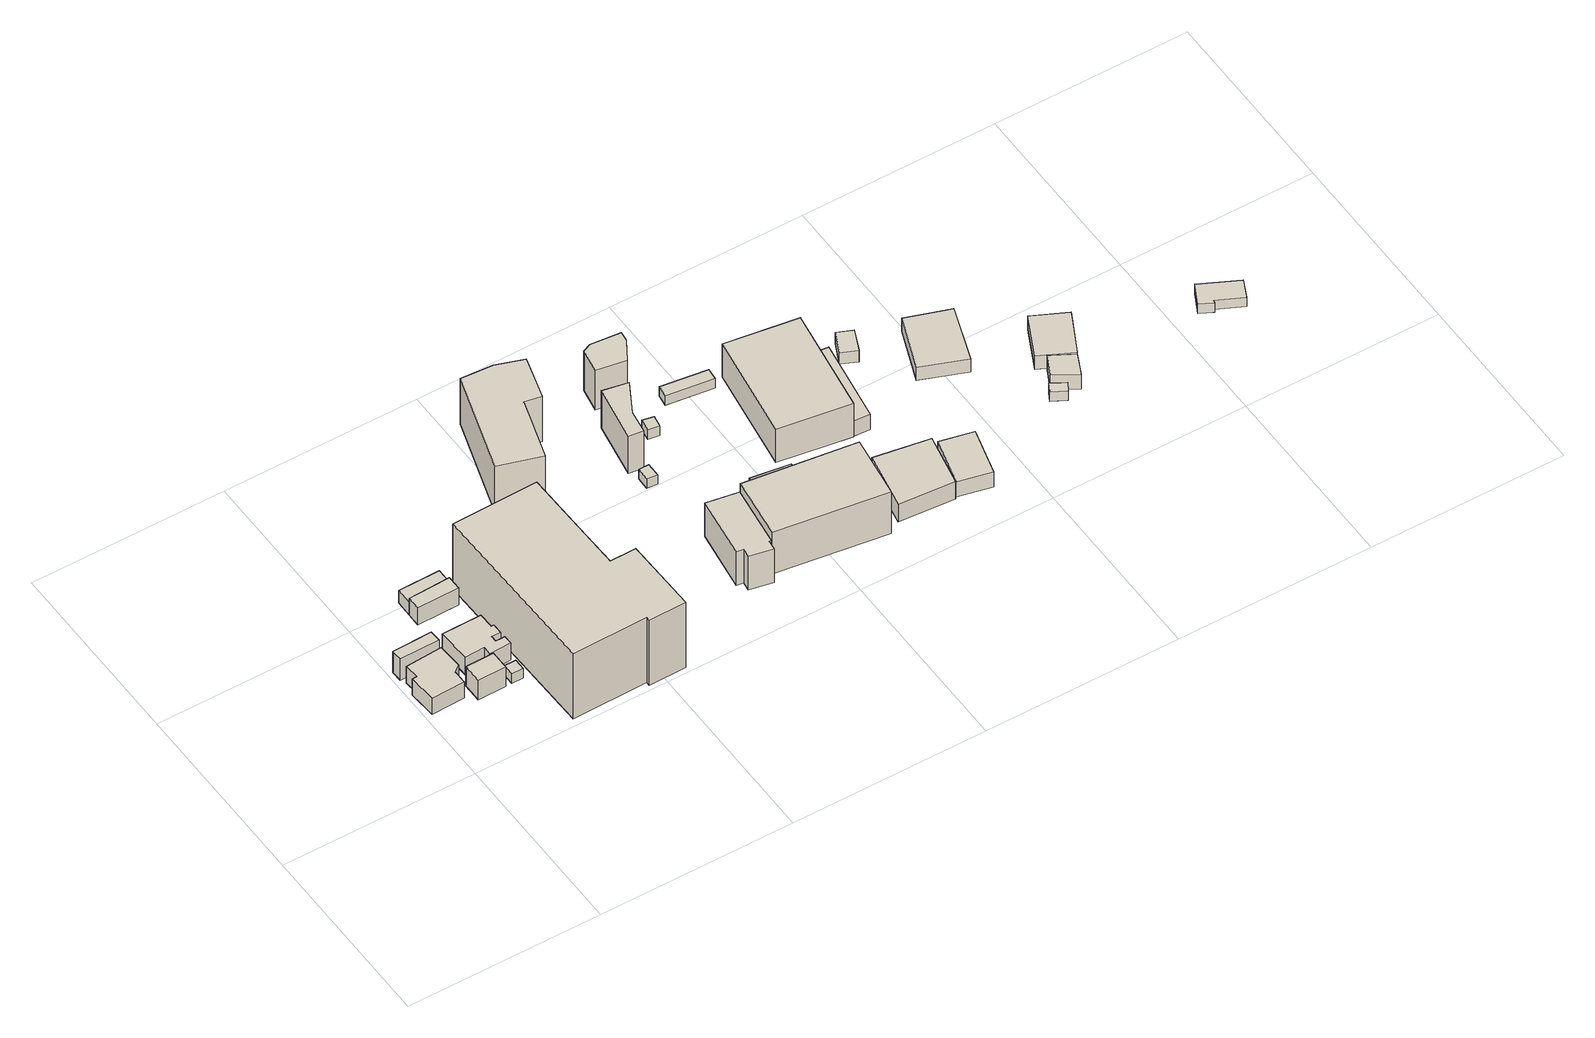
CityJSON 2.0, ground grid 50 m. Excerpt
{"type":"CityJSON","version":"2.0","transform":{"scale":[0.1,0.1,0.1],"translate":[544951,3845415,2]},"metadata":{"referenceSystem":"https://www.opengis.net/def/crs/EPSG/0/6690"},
"CityObjects":{
"building1":{"type":"Building","attributes":{"計測周辺長":28.13,"1/2500図郭":4,"区名":"淀川区","町丁目名称":"十八条２丁目","街区番号":18,"class":"3001","usage":"411","measuredHeight":5.2,"storeysAboveGround":2,"BuildingDetailAttribute.buildingRoofEdgeArea":39.67,"BuildingDetailAttribute.buildingStructureType":"601","BuildingDetailAttribute.buildingStructureOrgType":"1","BuildingDetailAttribute.detailedUsage":"1120","BuildingDetailAttribute.specifiedBuildingCoverageRate":0.6,"BuildingDetailAttribute.surveyYear":2017,"BuildingRiverFloodingRiskAttribute.description":"6","BuildingRiverFloodingRiskAttribute.rank":"2","BuildingRiverFloodingRiskAttribute.depth":1.68,"BuildingRiverFloodingRiskAttribute.adminType":"2","BuildingRiverFloodingRiskAttribute.scale":"1","BuildingRiverFloodingRiskAttribute.duration":19.6,"BuildingHighTideRiskAttribute.description":"1","BuildingHighTideRiskAttribute.rank":"2","BuildingHighTideRiskAttribute.depth":1.71,"BuildingIDAttribute.prefecture":"27","BuildingIDAttribute.city":"27123"},"geometry":[{"type":"Solid","lod":"1","boundaries":[[[[0,1,2,3,4,5,6,7]],[[6,8,9,7]],[[5,10,8,6]],[[4,11,10,5]],[[3,12,11,4]],[[2,13,12,3]],[[1,14,13,2]],[[0,15,14,1]],[[7,9,15,0]],[[8,10,11,12,13,14,15,9]]]]}]},
"building2":{"type":"Building","attributes":{"計測周辺長":26.07,"1/2500図郭":4,"区名":"淀川区","町丁目名称":"十八条２丁目","街区番号":18,"class":"3001","usage":"411","measuredHeight":6.9,"storeysAboveGround":2,"BuildingDetailAttribute.buildingRoofEdgeArea":29.27,"BuildingDetailAttribute.buildingStructureType":"601","BuildingDetailAttribute.buildingStructureOrgType":"1","BuildingDetailAttribute.detailedUsage":"1110","BuildingDetailAttribute.specifiedBuildingCoverageRate":0.6,"BuildingDetailAttribute.surveyYear":2017,"BuildingRiverFloodingRiskAttribute.description":"6","BuildingRiverFloodingRiskAttribute.rank":"2","BuildingRiverFloodingRiskAttribute.depth":1.64,"BuildingRiverFloodingRiskAttribute.adminType":"2","BuildingRiverFloodingRiskAttribute.scale":"1","BuildingRiverFloodingRiskAttribute.duration":19.6,"BuildingHighTideRiskAttribute.description":"1","BuildingHighTideRiskAttribute.rank":"2","BuildingHighTideRiskAttribute.depth":1.91,"BuildingIDAttribute.prefecture":"27","BuildingIDAttribute.city":"27123"},"geometry":[{"type":"Solid","lod":"1","boundaries":[[[[16,17,18,19]],[[18,20,21,19]],[[17,22,20,18]],[[16,23,22,17]],[[19,21,23,16]],[[20,22,23,21]]]]}]},
"building3":{"type":"Building","attributes":{"計測周辺長":24.5,"1/2500図郭":4,"区名":"淀川区","町丁目名称":"十八条２丁目","街区番号":18,"class":"3001","usage":"411","measuredHeight":6.3,"storeysAboveGround":2,"BuildingDetailAttribute.buildingRoofEdgeArea":36.25,"BuildingDetailAttribute.buildingStructureType":"601","BuildingDetailAttribute.buildingStructureOrgType":"1","BuildingDetailAttribute.detailedUsage":"1110","BuildingDetailAttribute.specifiedBuildingCoverageRate":0.6,"BuildingDetailAttribute.surveyYear":2017,"BuildingRiverFloodingRiskAttribute.description":"6","BuildingRiverFloodingRiskAttribute.rank":"2","BuildingRiverFloodingRiskAttribute.depth":1.63,"BuildingRiverFloodingRiskAttribute.adminType":"2","BuildingRiverFloodingRiskAttribute.scale":"1","BuildingRiverFloodingRiskAttribute.duration":18.08,"BuildingHighTideRiskAttribute.description":"1","BuildingHighTideRiskAttribute.rank":"2","BuildingHighTideRiskAttribute.depth":2.09,"BuildingIDAttribute.prefecture":"27","BuildingIDAttribute.city":"27123"},"geometry":[{"type":"Solid","lod":"1","boundaries":[[[[24,25,26,27]],[[26,28,29,27]],[[25,30,28,26]],[[24,31,30,25]],[[27,29,31,24]],[[28,30,31,29]]]]}]},
"building4":{"type":"Building","attributes":{"計測周辺長":50.26,"1/2500図郭":4,"区名":"淀川区","町丁目名称":"十八条２丁目","街区番号":18,"class":"3001","usage":"411","measuredHeight":5.5,"storeysAboveGround":1,"BuildingDetailAttribute.buildingRoofEdgeArea":108.19,"BuildingDetailAttribute.buildingStructureType":"601","BuildingDetailAttribute.buildingStructureOrgType":"1","BuildingDetailAttribute.detailedUsage":"1110","BuildingDetailAttribute.specifiedBuildingCoverageRate":0.6,"BuildingDetailAttribute.surveyYear":2017,"BuildingRiverFloodingRiskAttribute.description":"6","BuildingRiverFloodingRiskAttribute.rank":"2","BuildingRiverFloodingRiskAttribute.depth":1.42,"BuildingRiverFloodingRiskAttribute.adminType":"2","BuildingRiverFloodingRiskAttribute.scale":"1","BuildingRiverFloodingRiskAttribute.duration":18.08,"BuildingHighTideRiskAttribute.description":"1","BuildingHighTideRiskAttribute.rank":"2","BuildingHighTideRiskAttribute.depth":2,"BuildingIDAttribute.prefecture":"27","BuildingIDAttribute.city":"27123"},"geometry":[{"type":"Solid","lod":"1","boundaries":[[[[32,33,34,35,36,37,38,39,40,41,42,43]],[[42,44,45,43]],[[41,46,44,42]],[[40,47,46,41]],[[39,48,47,40]],[[38,49,48,39]],[[37,50,49,38]],[[36,51,50,37]],[[35,52,51,36]],[[34,53,52,35]],[[33,54,53,34]],[[32,55,54,33]],[[43,45,55,32]],[[44,46,47,48,49,50,51,52,53,54,55,45]]]]}]},
"building5":{"type":"Building","attributes":{"計測周辺長":12,"1/2500図郭":4,"区名":"淀川区","町丁目名称":"十八条２丁目","街区番号":18,"class":"3001","usage":"431","storeysAboveGround":1,"BuildingDetailAttribute.buildingRoofEdgeArea":9,"BuildingDetailAttribute.buildingStructureType":"601","BuildingDetailAttribute.buildingStructureOrgType":"1","BuildingDetailAttribute.detailedUsage":"1740","BuildingDetailAttribute.specifiedBuildingCoverageRate":0.6,"BuildingDetailAttribute.surveyYear":2017,"BuildingRiverFloodingRiskAttribute.description":"6","BuildingRiverFloodingRiskAttribute.rank":"2","BuildingRiverFloodingRiskAttribute.depth":1.51,"BuildingRiverFloodingRiskAttribute.adminType":"2","BuildingRiverFloodingRiskAttribute.scale":"1","BuildingRiverFloodingRiskAttribute.duration":18.08,"BuildingHighTideRiskAttribute.description":"1","BuildingHighTideRiskAttribute.rank":"2","BuildingHighTideRiskAttribute.depth":1.89,"BuildingIDAttribute.prefecture":"27","BuildingIDAttribute.city":"27123"},"geometry":[{"type":"Solid","lod":"1","boundaries":[[[[56,57,58,59]],[[58,60,61,59]],[[57,62,60,58]],[[56,63,62,57]],[[59,61,63,56]],[[60,62,63,61]]]]}]},
"building6":{"type":"Building","attributes":{"計測周辺長":28.68,"1/2500図郭":4,"区名":"淀川区","町丁目名称":"十八条２丁目","街区番号":18,"class":"3001","usage":"411","measuredHeight":5.4,"storeysAboveGround":1,"BuildingDetailAttribute.buildingRoofEdgeArea":38.83,"BuildingDetailAttribute.buildingStructureType":"601","BuildingDetailAttribute.buildingStructureOrgType":"1","BuildingDetailAttribute.detailedUsage":"1110","BuildingDetailAttribute.specifiedBuildingCoverageRate":0.6,"BuildingDetailAttribute.surveyYear":2017,"BuildingRiverFloodingRiskAttribute.description":"6","BuildingRiverFloodingRiskAttribute.rank":"2","BuildingRiverFloodingRiskAttribute.depth":1.43,"BuildingRiverFloodingRiskAttribute.adminType":"2","BuildingRiverFloodingRiskAttribute.scale":"1","BuildingRiverFloodingRiskAttribute.duration":18.03,"BuildingHighTideRiskAttribute.description":"1","BuildingHighTideRiskAttribute.rank":"2","BuildingHighTideRiskAttribute.depth":1.91,"BuildingIDAttribute.prefecture":"27","BuildingIDAttribute.city":"27123"},"geometry":[{"type":"Solid","lod":"1","boundaries":[[[[64,65,66,67]],[[66,68,69,67]],[[65,70,68,66]],[[64,71,70,65]],[[67,69,71,64]],[[68,70,71,69]]]]}]},
"building7":{"type":"Building","attributes":{"計測周辺長":29.51,"1/2500図郭":4,"区名":"淀川区","町丁目名称":"十八条２丁目","街区番号":18,"class":"3001","usage":"411","measuredHeight":4,"storeysAboveGround":2,"BuildingDetailAttribute.buildingRoofEdgeArea":43.84,"BuildingDetailAttribute.buildingStructureType":"601","BuildingDetailAttribute.buildingStructureOrgType":"1","BuildingDetailAttribute.detailedUsage":"1110","BuildingDetailAttribute.specifiedBuildingCoverageRate":0.6,"BuildingDetailAttribute.surveyYear":2017,"BuildingRiverFloodingRiskAttribute.description":"6","BuildingRiverFloodingRiskAttribute.rank":"2","BuildingRiverFloodingRiskAttribute.depth":1.55,"BuildingRiverFloodingRiskAttribute.adminType":"2","BuildingRiverFloodingRiskAttribute.scale":"1","BuildingRiverFloodingRiskAttribute.duration":18.03,"BuildingHighTideRiskAttribute.description":"1","BuildingHighTideRiskAttribute.rank":"2","BuildingHighTideRiskAttribute.depth":1.9,"BuildingIDAttribute.prefecture":"27","BuildingIDAttribute.city":"27123"},"geometry":[{"type":"Solid","lod":"1","boundaries":[[[[67,66,72,73]],[[72,74,75,73]],[[66,76,74,72]],[[67,77,76,66]],[[73,75,77,67]],[[74,76,77,75]]]]}]},
"building8":{"type":"Building","attributes":{"計測周辺長":153.45,"1/2500図郭":4,"区名":"淀川区","町丁目名称":"十八条２丁目","街区番号":18,"class":"3002","usage":"401","measuredHeight":20.8,"storeysAboveGround":4,"BuildingDetailAttribute.buildingRoofEdgeArea":1168.75,"BuildingDetailAttribute.buildingStructureType":"610","BuildingDetailAttribute.buildingStructureOrgType":"2","BuildingDetailAttribute.detailedUsage":"1310","BuildingDetailAttribute.specifiedBuildingCoverageRate":0.6,"BuildingDetailAttribute.surveyYear":2017,"BuildingRiverFloodingRiskAttribute.description":"6","BuildingRiverFloodingRiskAttribute.rank":"2","BuildingRiverFloodingRiskAttribute.depth":1.27,"BuildingRiverFloodingRiskAttribute.adminType":"2","BuildingRiverFloodingRiskAttribute.scale":"1","BuildingRiverFloodingRiskAttribute.duration":18.08,"BuildingHighTideRiskAttribute.description":"1","BuildingHighTideRiskAttribute.rank":"2","BuildingHighTideRiskAttribute.depth":2.01,"BuildingIDAttribute.prefecture":"27","BuildingIDAttribute.city":"27123"},"geometry":[{"type":"Solid","lod":"1","boundaries":[[[[78,79,80,81,82,83,84,85,86,87]],[[86,88,89,87]],[[85,90,88,86]],[[84,91,90,85]],[[83,92,91,84]],[[82,93,92,83]],[[81,94,93,82]],[[80,95,94,81]],[[79,96,95,80]],[[78,97,96,79]],[[87,89,97,78]],[[88,90,91,92,93,94,95,96,97,89]]]]}]},
"building9":{"type":"Building","attributes":{"class":"3002","measuredHeight":6.1,"BuildingDetailAttribute.specifiedBuildingCoverageRate":0.6,"BuildingDetailAttribute.surveyYear":2017,"BuildingRiverFloodingRiskAttribute.description":"6","BuildingRiverFloodingRiskAttribute.rank":"1","BuildingRiverFloodingRiskAttribute.depth":0.449,"BuildingRiverFloodingRiskAttribute.adminType":"2","BuildingRiverFloodingRiskAttribute.scale":"1","BuildingRiverFloodingRiskAttribute.duration":6.28,"BuildingHighTideRiskAttribute.description":"1","BuildingHighTideRiskAttribute.rank":"2","BuildingHighTideRiskAttribute.depth":2.1,"BuildingIDAttribute.prefecture":"27","BuildingIDAttribute.city":"27123"},"geometry":[{"type":"Solid","lod":"1","boundaries":[[[[98,99,100,101]],[[100,102,103,101]],[[99,104,102,100]],[[98,105,104,99]],[[101,103,105,98]],[[102,104,105,103]]]]}]},
"building10":{"type":"Building","attributes":{"計測周辺長":14.33,"1/2500図郭":4,"区名":"淀川区","町丁目名称":"十八条２丁目","街区番号":18,"class":"3003","usage":"441","measuredHeight":4,"storeysAboveGround":1,"BuildingDetailAttribute.buildingRoofEdgeArea":8.52,"BuildingDetailAttribute.buildingStructureType":"601","BuildingDetailAttribute.buildingStructureOrgType":"1","BuildingDetailAttribute.detailedUsage":"1520","BuildingDetailAttribute.specifiedBuildingCoverageRate":0.6,"BuildingDetailAttribute.surveyYear":2017,"BuildingRiverFloodingRiskAttribute.description":"6","BuildingRiverFloodingRiskAttribute.rank":"2","BuildingRiverFloodingRiskAttribute.depth":1.04,"BuildingRiverFloodingRiskAttribute.adminType":"2","BuildingRiverFloodingRiskAttribute.scale":"1","BuildingRiverFloodingRiskAttribute.duration":6.65,"BuildingHighTideRiskAttribute.description":"1","BuildingHighTideRiskAttribute.rank":"2","BuildingHighTideRiskAttribute.depth":1.73,"BuildingIDAttribute.prefecture":"27","BuildingIDAttribute.city":"27123"},"geometry":[{"type":"Solid","lod":"1","boundaries":[[[[106,107,108,109]],[[108,110,111,109]],[[107,112,110,108]],[[106,113,112,107]],[[109,111,113,106]],[[110,112,113,111]]]]}]},
"building11":{"type":"Building","attributes":{"計測周辺長":87.06,"1/2500図郭":4,"区名":"淀川区","町丁目名称":"十八条２丁目","街区番号":18,"class":"3002","usage":"441","measuredHeight":14.5,"storeysAboveGround":4,"BuildingDetailAttribute.buildingRoofEdgeArea":374.59,"BuildingDetailAttribute.buildingStructureType":"603","BuildingDetailAttribute.buildingStructureOrgType":"3","BuildingDetailAttribute.detailedUsage":"1520","BuildingDetailAttribute.specifiedBuildingCoverageRate":0.6,"BuildingDetailAttribute.surveyYear":2017,"BuildingRiverFloodingRiskAttribute.description":"6","BuildingRiverFloodingRiskAttribute.rank":"2","BuildingRiverFloodingRiskAttribute.depth":0.854,"BuildingRiverFloodingRiskAttribute.adminType":"2","BuildingRiverFloodingRiskAttribute.scale":"1","BuildingRiverFloodingRiskAttribute.duration":7.1,"BuildingHighTideRiskAttribute.description":"1","BuildingHighTideRiskAttribute.rank":"2","BuildingHighTideRiskAttribute.depth":1.34,"BuildingIDAttribute.prefecture":"27","BuildingIDAttribute.city":"27123"},"geometry":[{"type":"Solid","lod":"1","boundaries":[[[[114,115,116,117,118,119,120]],[[119,121,122,120]],[[118,123,121,119]],[[117,124,123,118]],[[116,125,124,117]],[[115,126,125,116]],[[114,127,126,115]],[[120,122,127,114]],[[121,123,124,125,126,127,122]]]]}]},
"building12":{"type":"Building","attributes":{"計測周辺長":53.42,"1/2500図郭":4,"区名":"淀川区","町丁目名称":"十八条１丁目","街区番号":13,"class":"3002","usage":"441","measuredHeight":10.7,"storeysAboveGround":3,"BuildingDetailAttribute.buildingRoofEdgeArea":146.97,"BuildingDetailAttribute.buildingStructureType":"603","BuildingDetailAttribute.buildingStructureOrgType":"3","BuildingDetailAttribute.detailedUsage":"1510","BuildingDetailAttribute.specifiedBuildingCoverageRate":0.6,"BuildingDetailAttribute.surveyYear":2017,"BuildingRiverFloodingRiskAttribute.description":"6","BuildingRiverFloodingRiskAttribute.rank":"2","BuildingRiverFloodingRiskAttribute.depth":1.51,"BuildingRiverFloodingRiskAttribute.adminType":"2","BuildingRiverFloodingRiskAttribute.scale":"1","BuildingRiverFloodingRiskAttribute.duration":18.5,"BuildingHighTideRiskAttribute.description":"1","BuildingHighTideRiskAttribute.rank":"2","BuildingHighTideRiskAttribute.depth":1.95,"BuildingIDAttribute.prefecture":"27","BuildingIDAttribute.city":"27123"},"geometry":[{"type":"Solid","lod":"1","boundaries":[[[[128,129,130,131,132,133,134,135]],[[134,136,137,135]],[[133,138,136,134]],[[132,139,138,133]],[[131,140,139,132]],[[130,141,140,131]],[[129,142,141,130]],[[128,143,142,129]],[[135,137,143,128]],[[136,138,139,140,141,142,143,137]]]]}]},
"building13":{"type":"Building","attributes":{"計測周辺長":12.26,"1/2500図郭":4,"区名":"淀川区","町丁目名称":"十八条１丁目","街区番号":13,"class":"3001","usage":"441","storeysAboveGround":1,"BuildingDetailAttribute.buildingRoofEdgeArea":9.25,"BuildingDetailAttribute.buildingStructureType":"610","BuildingDetailAttribute.buildingStructureOrgType":"2","BuildingDetailAttribute.detailedUsage":"1510","BuildingDetailAttribute.specifiedBuildingCoverageRate":0.6,"BuildingDetailAttribute.surveyYear":2017,"BuildingRiverFloodingRiskAttribute.description":"6","BuildingRiverFloodingRiskAttribute.rank":"2","BuildingRiverFloodingRiskAttribute.depth":1.38,"BuildingRiverFloodingRiskAttribute.adminType":"2","BuildingRiverFloodingRiskAttribute.scale":"1","BuildingRiverFloodingRiskAttribute.duration":18.47,"BuildingHighTideRiskAttribute.description":"1","BuildingHighTideRiskAttribute.rank":"2","BuildingHighTideRiskAttribute.depth":1.44,"BuildingIDAttribute.prefecture":"27","BuildingIDAttribute.city":"27123"},"geometry":[{"type":"Solid","lod":"1","boundaries":[[[[144,145,146,147]],[[146,148,149,147]],[[145,150,148,146]],[[144,151,150,145]],[[147,149,151,144]],[[148,150,151,149]]]]}]},
"building14":{"type":"Building","attributes":{"class":"3002","measuredHeight":11.9,"BuildingDetailAttribute.specifiedBuildingCoverageRate":0.6,"BuildingDetailAttribute.surveyYear":2017,"BuildingRiverFloodingRiskAttribute.description":"6","BuildingRiverFloodingRiskAttribute.rank":"2","BuildingRiverFloodingRiskAttribute.depth":0.549,"BuildingRiverFloodingRiskAttribute.adminType":"2","BuildingRiverFloodingRiskAttribute.scale":"1","BuildingRiverFloodingRiskAttribute.duration":0,"BuildingHighTideRiskAttribute.description":"1","BuildingHighTideRiskAttribute.rank":"2","BuildingHighTideRiskAttribute.depth":1.08,"BuildingIDAttribute.prefecture":"27","BuildingIDAttribute.city":"27123"},"geometry":[{"type":"Solid","lod":"1","boundaries":[[[[152,153,154,155,156]],[[155,157,158,156]],[[154,159,157,155]],[[153,160,159,154]],[[152,161,160,153]],[[156,158,161,152]],[[157,159,160,161,158]]]]}]},
"building15":{"type":"Building","attributes":{"計測周辺長":12.17,"1/2500図郭":4,"区名":"淀川区","町丁目名称":"十八条１丁目","街区番号":13,"class":"3001","usage":"441","storeysAboveGround":1,"BuildingDetailAttribute.buildingRoofEdgeArea":9.24,"BuildingDetailAttribute.buildingStructureType":"601","BuildingDetailAttribute.buildingStructureOrgType":"1","BuildingDetailAttribute.detailedUsage":"1510","BuildingDetailAttribute.specifiedBuildingCoverageRate":0.6,"BuildingDetailAttribute.surveyYear":2017,"BuildingRiverFloodingRiskAttribute.description":"6","BuildingRiverFloodingRiskAttribute.rank":"2","BuildingRiverFloodingRiskAttribute.depth":1.61,"BuildingRiverFloodingRiskAttribute.adminType":"2","BuildingRiverFloodingRiskAttribute.scale":"1","BuildingRiverFloodingRiskAttribute.duration":0,"BuildingHighTideRiskAttribute.description":"1","BuildingHighTideRiskAttribute.rank":"2","BuildingHighTideRiskAttribute.depth":1.79,"BuildingIDAttribute.prefecture":"27","BuildingIDAttribute.city":"27123"},"geometry":[{"type":"Solid","lod":"1","boundaries":[[[[162,163,164,165]],[[164,166,167,165]],[[163,168,166,164]],[[162,169,168,163]],[[165,167,169,162]],[[166,168,169,167]]]]}]},
"building16":{"type":"Building","attributes":{"計測周辺長":89.95,"1/2500図郭":4,"区名":"淀川区","町丁目名称":"十八条１丁目","街区番号":13,"class":"3001","usage":"441","measuredHeight":13.2,"storeysAboveGround":4,"BuildingDetailAttribute.buildingRoofEdgeArea":467.34,"BuildingDetailAttribute.buildingStructureType":"603","BuildingDetailAttribute.buildingStructureOrgType":"3","BuildingDetailAttribute.detailedUsage":"1510","BuildingDetailAttribute.specifiedBuildingCoverageRate":0.6,"BuildingDetailAttribute.surveyYear":2017,"BuildingRiverFloodingRiskAttribute.description":"6","BuildingRiverFloodingRiskAttribute.rank":"2","BuildingRiverFloodingRiskAttribute.depth":1.43,"BuildingRiverFloodingRiskAttribute.adminType":"2","BuildingRiverFloodingRiskAttribute.scale":"1","BuildingRiverFloodingRiskAttribute.duration":18.95,"BuildingHighTideRiskAttribute.description":"1","BuildingHighTideRiskAttribute.rank":"2","BuildingHighTideRiskAttribute.depth":1.92,"BuildingIDAttribute.prefecture":"27","BuildingIDAttribute.city":"27123"},"geometry":[{"type":"Solid","lod":"1","boundaries":[[[[170,171,172,173]],[[172,174,175,173]],[[171,176,174,172]],[[170,177,176,171]],[[173,175,177,170]],[[174,176,177,175]]]]}]},
"building17":{"type":"Building","attributes":{"class":"3002","measuredHeight":12.5,"BuildingDetailAttribute.specifiedBuildingCoverageRate":0.6,"BuildingDetailAttribute.surveyYear":2017,"BuildingRiverFloodingRiskAttribute.description":"6","BuildingRiverFloodingRiskAttribute.rank":"2","BuildingRiverFloodingRiskAttribute.depth":0.805,"BuildingRiverFloodingRiskAttribute.adminType":"2","BuildingRiverFloodingRiskAttribute.scale":"1","BuildingRiverFloodingRiskAttribute.duration":0,"BuildingHighTideRiskAttribute.description":"1","BuildingHighTideRiskAttribute.rank":"2","BuildingHighTideRiskAttribute.depth":1.32,"BuildingIDAttribute.prefecture":"27","BuildingIDAttribute.city":"27123"},"geometry":[{"type":"Solid","lod":"1","boundaries":[[[[178,179,180,181,182,183]],[[182,184,185,183]],[[181,186,184,182]],[[180,187,186,181]],[[179,188,187,180]],[[178,189,188,179]],[[183,185,189,178]],[[184,186,187,188,189,185]]]]}]},
"building18":{"type":"Building","attributes":{"計測周辺長":32.39,"1/2500図郭":4,"区名":"淀川区","町丁目名称":"十八条１丁目","街区番号":13,"class":"3003","usage":"441","measuredHeight":4.5,"storeysAboveGround":1,"BuildingDetailAttribute.buildingRoofEdgeArea":61.5,"BuildingDetailAttribute.buildingStructureType":"610","BuildingDetailAttribute.buildingStructureOrgType":"2","BuildingDetailAttribute.detailedUsage":"1510","BuildingDetailAttribute.specifiedBuildingCoverageRate":0.6,"BuildingDetailAttribute.surveyYear":2017,"BuildingRiverFloodingRiskAttribute.description":"6","BuildingRiverFloodingRiskAttribute.rank":"2","BuildingRiverFloodingRiskAttribute.depth":1.59,"BuildingRiverFloodingRiskAttribute.adminType":"2","BuildingRiverFloodingRiskAttribute.scale":"1","BuildingRiverFloodingRiskAttribute.duration":18.95,"BuildingHighTideRiskAttribute.description":"1","BuildingHighTideRiskAttribute.rank":"2","BuildingHighTideRiskAttribute.depth":2.01,"BuildingIDAttribute.prefecture":"27","BuildingIDAttribute.city":"27123"},"geometry":[{"type":"Solid","lod":"1","boundaries":[[[[190,191,192,193]],[[192,194,195,193]],[[191,196,194,192]],[[190,197,196,191]],[[193,195,197,190]],[[194,196,197,195]]]]}]},
"building19":{"type":"Building","attributes":{"計測周辺長":29.9,"1/2500図郭":4,"区名":"淀川区","町丁目名称":"十八条１丁目","街区番号":13,"class":"3001","usage":"441","storeysAboveGround":2,"BuildingDetailAttribute.buildingRoofEdgeArea":35.4,"BuildingDetailAttribute.buildingStructureType":"610","BuildingDetailAttribute.buildingStructureOrgType":"2","BuildingDetailAttribute.detailedUsage":"1510","BuildingDetailAttribute.specifiedBuildingCoverageRate":0.6,"BuildingDetailAttribute.surveyYear":2017,"BuildingRiverFloodingRiskAttribute.description":"6","BuildingRiverFloodingRiskAttribute.rank":"2","BuildingRiverFloodingRiskAttribute.depth":1.81,"BuildingRiverFloodingRiskAttribute.adminType":"2","BuildingRiverFloodingRiskAttribute.scale":"1","BuildingRiverFloodingRiskAttribute.duration":18.58,"BuildingHighTideRiskAttribute.description":"1","BuildingHighTideRiskAttribute.rank":"2","BuildingHighTideRiskAttribute.depth":1.77,"BuildingIDAttribute.prefecture":"27","BuildingIDAttribute.city":"27123"},"geometry":[{"type":"Solid","lod":"1","boundaries":[[[[198,199,200,201]],[[200,202,203,201]],[[199,204,202,200]],[[198,205,204,199]],[[201,203,205,198]],[[202,204,205,203]]]]}]},
"building20":{"type":"Building","attributes":{"計測周辺長":57.36,"1/2500図郭":4,"区名":"淀川区","町丁目名称":"十八条１丁目","街区番号":13,"class":"3001","usage":"441","measuredHeight":5.6,"storeysAboveGround":1,"BuildingDetailAttribute.buildingRoofEdgeArea":204.91,"BuildingDetailAttribute.buildingStructureType":"610","BuildingDetailAttribute.buildingStructureOrgType":"2","BuildingDetailAttribute.detailedUsage":"1510","BuildingDetailAttribute.specifiedBuildingCoverageRate":0.6,"BuildingDetailAttribute.surveyYear":2017,"BuildingRiverFloodingRiskAttribute.description":"6","BuildingRiverFloodingRiskAttribute.rank":"2","BuildingRiverFloodingRiskAttribute.depth":1.53,"BuildingRiverFloodingRiskAttribute.adminType":"2","BuildingRiverFloodingRiskAttribute.scale":"1","BuildingRiverFloodingRiskAttribute.duration":18.95,"BuildingHighTideRiskAttribute.description":"1","BuildingHighTideRiskAttribute.rank":"2","BuildingHighTideRiskAttribute.depth":2.03,"BuildingIDAttribute.prefecture":"27","BuildingIDAttribute.city":"27123"},"geometry":[{"type":"Solid","lod":"1","boundaries":[[[[206,207,208,209]],[[208,210,211,209]],[[207,212,210,208]],[[206,213,212,207]],[[209,211,213,206]],[[210,212,213,211]]]]}]},
"building21":{"type":"Building","attributes":{"計測周辺長":93.35,"1/2500図郭":4,"区名":"淀川区","町丁目名称":"十八条１丁目","街区番号":13,"class":"3001","usage":"441","measuredHeight":10.5,"storeysAboveGround":4,"BuildingDetailAttribute.buildingRoofEdgeArea":522.72,"BuildingDetailAttribute.buildingStructureType":"610","BuildingDetailAttribute.buildingStructureOrgType":"2","BuildingDetailAttribute.detailedUsage":"1510","BuildingDetailAttribute.specifiedBuildingCoverageRate":0.6,"BuildingDetailAttribute.surveyYear":2017,"BuildingRiverFloodingRiskAttribute.description":"6","BuildingRiverFloodingRiskAttribute.rank":"2","BuildingRiverFloodingRiskAttribute.depth":1.87,"BuildingRiverFloodingRiskAttribute.adminType":"2","BuildingRiverFloodingRiskAttribute.scale":"1","BuildingRiverFloodingRiskAttribute.duration":19.03,"BuildingHighTideRiskAttribute.description":"1","BuildingHighTideRiskAttribute.rank":"2","BuildingHighTideRiskAttribute.depth":1.85,"BuildingIDAttribute.prefecture":"27","BuildingIDAttribute.city":"27123"},"geometry":[{"type":"Solid","lod":"1","boundaries":[[[[214,215,216,217]],[[216,218,219,217]],[[215,220,218,216]],[[214,221,220,215]],[[217,219,221,214]],[[218,220,221,219]]]]}]},
"building22":{"type":"Building","attributes":{"計測周辺長":52.27,"1/2500図郭":4,"区名":"淀川区","町丁目名称":"十八条１丁目","街区番号":13,"class":"3003","usage":"441","measuredHeight":4.9,"storeysAboveGround":2,"BuildingDetailAttribute.buildingRoofEdgeArea":91.46,"BuildingDetailAttribute.buildingStructureType":"610","BuildingDetailAttribute.buildingStructureOrgType":"2","BuildingDetailAttribute.detailedUsage":"1510","BuildingDetailAttribute.specifiedBuildingCoverageRate":0.6,"BuildingDetailAttribute.surveyYear":2017,"BuildingRiverFloodingRiskAttribute.description":"6","BuildingRiverFloodingRiskAttribute.rank":"2","BuildingRiverFloodingRiskAttribute.depth":1.91,"BuildingRiverFloodingRiskAttribute.adminType":"2","BuildingRiverFloodingRiskAttribute.scale":"1","BuildingRiverFloodingRiskAttribute.duration":19.43,"BuildingHighTideRiskAttribute.description":"1","BuildingHighTideRiskAttribute.rank":"2","BuildingHighTideRiskAttribute.depth":1.95,"BuildingIDAttribute.prefecture":"27","BuildingIDAttribute.city":"27123"},"geometry":[{"type":"Solid","lod":"1","boundaries":[[[[222,223,224,225]],[[224,226,227,225]],[[223,228,226,224]],[[222,229,228,223]],[[225,227,229,222]],[[226,228,229,227]]]]}]},
"building23":{"type":"Building","attributes":{"計測周辺長":42.81,"1/2500図郭":4,"区名":"淀川区","町丁目名称":"十八条１丁目","街区番号":13,"class":"3001","usage":"441","measuredHeight":4.8,"storeysAboveGround":1,"BuildingDetailAttribute.buildingRoofEdgeArea":110.62,"BuildingDetailAttribute.buildingStructureType":"610","BuildingDetailAttribute.buildingStructureOrgType":"2","BuildingDetailAttribute.detailedUsage":"1510","BuildingDetailAttribute.specifiedBuildingCoverageRate":0.6,"BuildingDetailAttribute.surveyYear":2017,"BuildingRiverFloodingRiskAttribute.description":"6","BuildingRiverFloodingRiskAttribute.rank":"2","BuildingRiverFloodingRiskAttribute.depth":1.61,"BuildingRiverFloodingRiskAttribute.adminType":"2","BuildingRiverFloodingRiskAttribute.scale":"1","BuildingRiverFloodingRiskAttribute.duration":19.17,"BuildingHighTideRiskAttribute.description":"1","BuildingHighTideRiskAttribute.rank":"2","BuildingHighTideRiskAttribute.depth":1.97,"BuildingIDAttribute.prefecture":"27","BuildingIDAttribute.city":"27123"},"geometry":[{"type":"Solid","lod":"1","boundaries":[[[[230,231,232,233]],[[232,234,235,233]],[[231,236,234,232]],[[230,237,236,231]],[[233,235,237,230]],[[234,236,237,235]]]]}]},
"building24":{"type":"Building","attributes":{"class":"3001","measuredHeight":3.6,"BuildingDetailAttribute.specifiedBuildingCoverageRate":0.6,"BuildingDetailAttribute.surveyYear":2017,"BuildingRiverFloodingRiskAttribute.description":"6","BuildingRiverFloodingRiskAttribute.rank":"2","BuildingRiverFloodingRiskAttribute.depth":2.04,"BuildingRiverFloodingRiskAttribute.adminType":"2","BuildingRiverFloodingRiskAttribute.scale":"1","BuildingRiverFloodingRiskAttribute.duration":19.43,"BuildingHighTideRiskAttribute.description":"1","BuildingHighTideRiskAttribute.rank":"2","BuildingHighTideRiskAttribute.depth":2.2,"BuildingIDAttribute.prefecture":"27","BuildingIDAttribute.city":"27123"},"geometry":[{"type":"Solid","lod":"1","boundaries":[[[[238,239,240,241]],[[240,242,243,241]],[[239,244,242,240]],[[238,245,244,239]],[[241,243,245,238]],[[242,244,245,243]]]]}]},
"building25":{"type":"Building","attributes":{"計測周辺長":54.28,"1/2500図郭":4,"区名":"淀川区","町丁目名称":"十八条１丁目","街区番号":13,"class":"3001","usage":"441","measuredHeight":4.1,"storeysAboveGround":1,"BuildingDetailAttribute.buildingRoofEdgeArea":181.38,"BuildingDetailAttribute.buildingStructureType":"610","BuildingDetailAttribute.buildingStructureOrgType":"2","BuildingDetailAttribute.detailedUsage":"1510","BuildingDetailAttribute.specifiedBuildingCoverageRate":0.6,"BuildingDetailAttribute.surveyYear":2017,"BuildingRiverFloodingRiskAttribute.description":"6","BuildingRiverFloodingRiskAttribute.rank":"2","BuildingRiverFloodingRiskAttribute.depth":1.97,"BuildingRiverFloodingRiskAttribute.adminType":"2","BuildingRiverFloodingRiskAttribute.scale":"1","BuildingRiverFloodingRiskAttribute.duration":19.43,"BuildingHighTideRiskAttribute.description":"1","BuildingHighTideRiskAttribute.rank":"2","BuildingHighTideRiskAttribute.depth":2.07,"BuildingIDAttribute.prefecture":"27","BuildingIDAttribute.city":"27123"},"geometry":[{"type":"Solid","lod":"1","boundaries":[[[[246,247,248,249]],[[248,250,251,249]],[[247,252,250,248]],[[246,253,252,247]],[[249,251,253,246]],[[250,252,253,251]]]]}]},
"building26":{"type":"Building","attributes":{"計測周辺長":13.46,"1/2500図郭":4,"区名":"淀川区","町丁目名称":"十八条１丁目","街区番号":13,"class":"3001","usage":"454","storeysAboveGround":1,"BuildingDetailAttribute.buildingRoofEdgeArea":10.76,"BuildingDetailAttribute.buildingStructureType":"610","BuildingDetailAttribute.buildingStructureOrgType":"2","BuildingDetailAttribute.detailedUsage":"1930","BuildingDetailAttribute.specifiedBuildingCoverageRate":0.6,"BuildingDetailAttribute.surveyYear":2017,"BuildingRiverFloodingRiskAttribute.description":"6","BuildingRiverFloodingRiskAttribute.rank":"2","BuildingRiverFloodingRiskAttribute.depth":1.74,"BuildingRiverFloodingRiskAttribute.adminType":"2","BuildingRiverFloodingRiskAttribute.scale":"1","BuildingRiverFloodingRiskAttribute.duration":19.05,"BuildingHighTideRiskAttribute.description":"1","BuildingHighTideRiskAttribute.rank":"2","BuildingHighTideRiskAttribute.depth":2.03,"BuildingIDAttribute.prefecture":"27","BuildingIDAttribute.city":"27123"},"geometry":[{"type":"Solid","lod":"1","boundaries":[[[[254,255,256,257]],[[256,258,259,257]],[[255,260,258,256]],[[254,261,260,255]],[[257,259,261,254]],[[258,260,261,259]]]]}]},
"building27":{"type":"Building","attributes":{"計測周辺長":25.41,"1/2500図郭":4,"区名":"淀川区","町丁目名称":"十八条１丁目","街区番号":13,"class":"3001","usage":"441","measuredHeight":4.8,"storeysAboveGround":1,"BuildingDetailAttribute.buildingRoofEdgeArea":40.19,"BuildingDetailAttribute.buildingStructureType":"601","BuildingDetailAttribute.buildingStructureOrgType":"1","BuildingDetailAttribute.detailedUsage":"1510","BuildingDetailAttribute.specifiedBuildingCoverageRate":0.6,"BuildingDetailAttribute.surveyYear":2017,"BuildingRiverFloodingRiskAttribute.description":"6","BuildingRiverFloodingRiskAttribute.rank":"2","BuildingRiverFloodingRiskAttribute.depth":1.7,"BuildingRiverFloodingRiskAttribute.adminType":"2","BuildingRiverFloodingRiskAttribute.scale":"1","BuildingRiverFloodingRiskAttribute.duration":19.05,"BuildingHighTideRiskAttribute.description":"1","BuildingHighTideRiskAttribute.rank":"2","BuildingHighTideRiskAttribute.depth":2.03,"BuildingIDAttribute.prefecture":"27","BuildingIDAttribute.city":"27123"},"geometry":[{"type":"Solid","lod":"1","boundaries":[[[[262,263,264,265]],[[264,266,267,265]],[[263,268,266,264]],[[262,269,268,263]],[[265,267,269,262]],[[266,268,269,267]]]]}]},
"building28":{"type":"Building","attributes":{"計測周辺長":42.82,"1/2500図郭":4,"区名":"淀川区","町丁目名称":"十八条１丁目","街区番号":13,"class":"3003","usage":"441","measuredHeight":4.3,"storeysAboveGround":1,"BuildingDetailAttribute.buildingRoofEdgeArea":112.88,"BuildingDetailAttribute.buildingStructureType":"610","BuildingDetailAttribute.buildingStructureOrgType":"2","BuildingDetailAttribute.detailedUsage":"1510","BuildingDetailAttribute.specifiedBuildingCoverageRate":0.6,"BuildingDetailAttribute.surveyYear":2017,"BuildingRiverFloodingRiskAttribute.description":"6","BuildingRiverFloodingRiskAttribute.rank":"2","BuildingRiverFloodingRiskAttribute.depth":1.63,"BuildingRiverFloodingRiskAttribute.adminType":"2","BuildingRiverFloodingRiskAttribute.scale":"1","BuildingRiverFloodingRiskAttribute.duration":19.05,"BuildingHighTideRiskAttribute.description":"1","BuildingHighTideRiskAttribute.rank":"2","BuildingHighTideRiskAttribute.depth":1.46,"BuildingIDAttribute.prefecture":"27","BuildingIDAttribute.city":"27123"},"geometry":[{"type":"Solid","lod":"1","boundaries":[[[[270,271,272,273]],[[272,274,275,273]],[[271,276,274,272]],[[270,277,276,271]],[[273,275,277,270]],[[274,276,277,275]]]]}]},
"building29":{"type":"Building","attributes":{"計測周辺長":33.55,"1/2500図郭":4,"区名":"淀川区","町丁目名称":"十八条１丁目","街区番号":13,"class":"3001","usage":"441","measuredHeight":3.1,"storeysAboveGround":1,"BuildingDetailAttribute.buildingRoofEdgeArea":59,"BuildingDetailAttribute.buildingStructureType":"610","BuildingDetailAttribute.buildingStructureOrgType":"2","BuildingDetailAttribute.detailedUsage":"1520","BuildingDetailAttribute.specifiedBuildingCoverageRate":0.6,"BuildingDetailAttribute.surveyYear":2017,"BuildingRiverFloodingRiskAttribute.description":"6","BuildingRiverFloodingRiskAttribute.rank":"2","BuildingRiverFloodingRiskAttribute.depth":2.45,"BuildingRiverFloodingRiskAttribute.adminType":"2","BuildingRiverFloodingRiskAttribute.scale":"1","BuildingRiverFloodingRiskAttribute.duration":19.62,"BuildingHighTideRiskAttribute.description":"1","BuildingHighTideRiskAttribute.rank":"2","BuildingHighTideRiskAttribute.depth":2.71,"BuildingIDAttribute.prefecture":"27","BuildingIDAttribute.city":"27123"},"geometry":[{"type":"Solid","lod":"1","boundaries":[[[[278,279,280,281,282,283]],[[282,284,285,283]],[[281,286,284,282]],[[280,287,286,281]],[[279,288,287,280]],[[278,289,288,279]],[[283,285,289,278]],[[284,286,287,288,289,285]]]]}]}
},
"vertices":[
[9,264,10],[21,264,10],[18,302,10],[113,308,10],[116,243,10],[99,230,10],[99,195,10],[14,192,10],[99,195,62],[14,192,62],[99,230,62],[116,243,62],[113,308,62],[18,302,62],[21,264,62],[9,264,62],
[11,314,11],[10,342,11],[111,345,11],[113,315,11],[111,345,79],[113,315,79],[10,342,79],[11,314,79],
[122,173,10],[122,223,10],[194,224,10],[194,174,10],[194,224,72],[194,174,72],[122,223,72],[122,173,72],
[189,254,10],[139,251,10],[135,338,10],[236,339,10],[237,299,10],[244,299,10],[244,272,10],[221,272,10],[221,257,10],[245,257,10],[246,234,10],[189,231,10],[246,234,65],[189,231,65],[245,257,65],[221,257,65],[221,272,65],[244,272,65],[244,299,65],[237,299,65],[236,339,65],[135,338,65],[139,251,65],[189,254,65],
[209,174,11],[209,204,11],[239,204,11],[239,174,11],[239,204,41],[239,174,41],[209,204,41],[209,174,41],
[239,432,12],[132,430,12],[132,465,12],[239,469,12],[132,465,66],[239,469,66],[132,430,66],[239,432,66],
[133,508,12],[239,509,12],[133,508,52],[239,509,52],[132,465,52],[239,469,52],
[549,202,10],[553,8,10],[457,6,10],[457,17,10],[264,13,10],[255,480,10],[476,485,10],[480,293,10],[482,201,10],[546,202,10],[482,201,218],[546,202,218],[480,293,218],[476,485,218],[255,480,218],[264,13,218],[457,17,218],[457,6,218],[553,8,218],[549,202,218],
[542,294,20],[546,202,20],[482,201,20],[480,293,20],[482,201,81],[480,293,81],[546,202,81],[542,294,81],
[482,577,16],[490,597,16],[543,584,16],[540,575,16],[543,584,55],[540,575,55],[490,597,55],[482,577,55],
[454,619,14],[534,879,14],[616,873,14],[686,849,14],[655,737,14],[612,745,14],[564,585,14],[612,745,159],[564,585,159],[655,737,159],[686,849,159],[616,873,159],[534,879,159],[454,619,159],
[792,127,10],[795,150,10],[777,152,10],[800,312,10],[881,298,10],[860,140,10],[855,140,10],[852,115,10],[855,140,117],[852,115,117],[860,140,117],[881,298,117],[800,312,117],[777,152,117],[795,150,117],[792,127,117],
[771,500,11],[772,533,11],[798,533,11],[798,497,11],[798,533,41],[798,497,41],[772,533,41],[771,500,41],
[761,557,12],[786,703,12],[850,691,12],[807,612,12],[798,552,12],[807,612,131],[798,552,131],[850,691,131],[786,703,131],[761,557,131],
[852,620,11],[857,652,11],[886,646,11],[881,616,11],[886,646,41],[881,616,41],[857,652,41],[852,620,41],
[862,138,10],[883,298,10],[1168,261,10],[1145,98,10],[1168,261,142],[1145,98,142],[883,298,142],[862,138,142],
[800,749,20],[811,811,20],[833,821,20],[909,813,20],[906,789,20],[875,736,20],[906,789,145],[875,736,145],[909,813,145],[833,821,145],[811,811,145],[800,749,145],
[943,309,10],[952,369,10],[1052,355,10],[1043,295,10],[1052,355,55],[1043,295,55],[952,369,55],[943,309,55],
[940,685,10],[944,715,10],[1062,699,10],[1059,669,10],[1062,699,40],[1059,669,40],[944,715,40],[940,685,40],
[1175,118,10],[1203,266,10],[1344,243,10],[1317,107,10],[1344,243,66],[1317,107,66],[1203,266,66],[1175,118,66],
[1049,412,9],[1090,689,9],[1275,661,9],[1233,384,9],[1275,661,115],[1233,384,115],[1090,689,115],[1049,412,115],
[1234,385,9],[1267,604,9],[1308,598,9],[1275,382,9],[1308,598,58],[1275,382,58],[1267,604,58],[1234,385,58],
[1322,112,9],[1354,235,9],[1439,216,9],[1407,93,9],[1439,216,57],[1407,93,57],[1354,235,57],[1322,112,57],
[1324,582,9],[1350,638,9],[1389,621,9],[1364,564,9],[1389,621,45],[1364,564,45],[1350,638,45],[1324,582,45],
[1439,451,8],[1492,591,8],[1603,553,8],[1552,407,8],[1603,553,49],[1552,407,49],[1492,591,49],[1439,451,49],
[1647,239,10],[1660,262,10],[1696,241,10],[1683,219,10],[1696,241,40],[1683,219,40],[1660,262,40],[1647,239,40],
[1666,266,11],[1693,319,11],[1750,287,11],[1724,231,11],[1750,287,58],[1724,231,58],[1693,319,58],[1666,266,58],
[1672,336,10],[1724,444,10],[1809,402,10],[1755,294,10],[1809,402,53],[1755,294,53],[1724,444,53],[1672,336,53],
[2098,278,3],[2096,270,3],[2063,287,3],[2090,340,3],[2185,293,3],[2163,246,3],[2185,293,33],[2163,246,33],[2090,340,33],[2063,287,33],[2096,270,33],[2098,278,33]
]}
